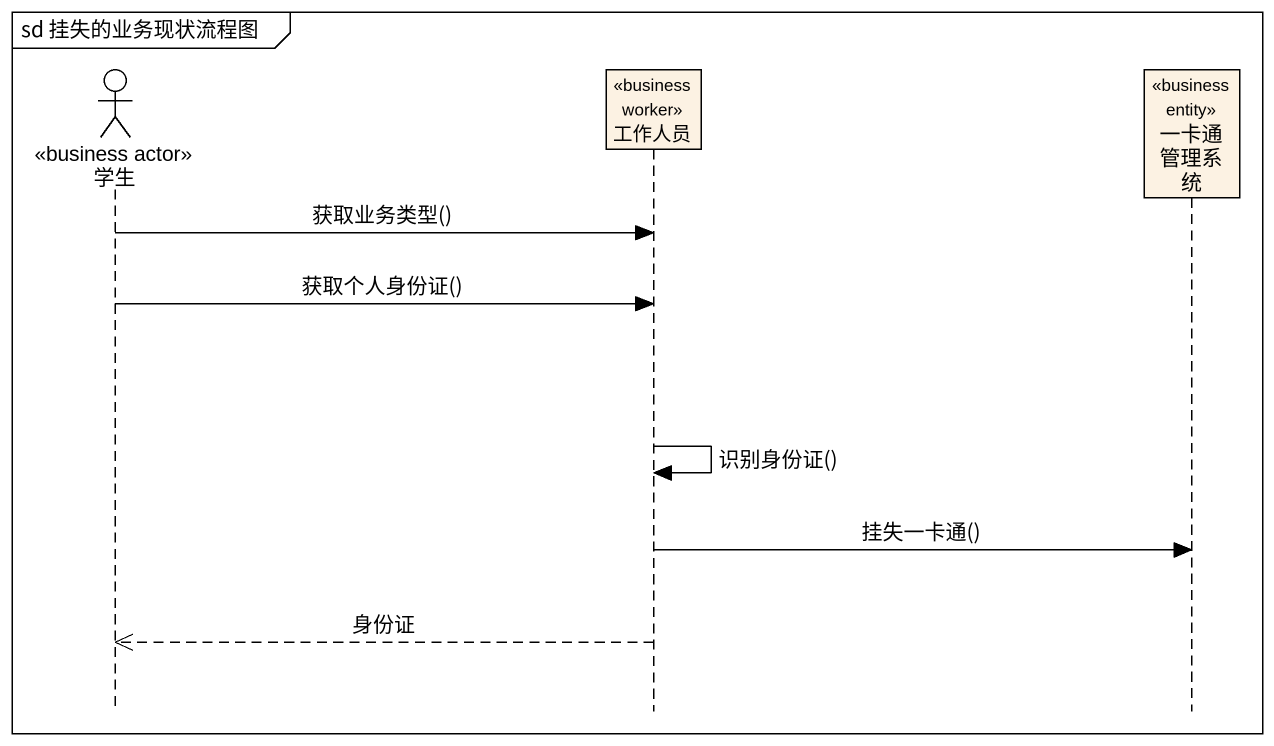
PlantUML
@startuml
mainframe sd 挂失的业务现状流程图
hide footbox
actor 学生 <<business actor>>
participant 工作人员 <<business worker>> #FCF2E3
participant 一卡通管理系统 <<business entity>> #FCF2E3

学生 -> 工作人员 : 获取业务类型()
学生 -> 工作人员 : 获取个人身份证()
工作人员 -> 工作人员 : 识别身份证()
工作人员 -> 一卡通管理系统 : 挂失一卡通()
工作人员 -->> 学生 : 身份证
@enduml
